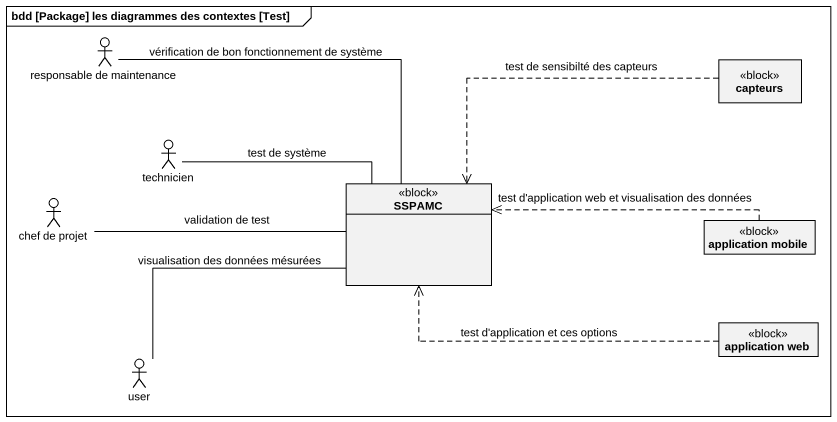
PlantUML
@startuml
mainframe bdd [Package] les diagrammes des contextes [Test]
allowmixing
hide circle
hide empty members
actor "responsable de maintenance" as responsable_de_maintenance
class capteurs <<block>>
actor technicien
actor "chef de projet" as chef_de_projet
class SSPAMC <<block>>
class "application mobile" as application_mobile <<block>>
class "application web" as application_web <<block>>
actor user
responsable_de_maintenance -right- SSPAMC : vérification de bon fonctionnement de système
capteurs .left.> SSPAMC : test de sensibilté des capteurs
technicien -right- SSPAMC : test de système
chef_de_projet -right- SSPAMC : validation de test
application_mobile .left.> SSPAMC : test d'application web et visualisation des données
application_web .left.> SSPAMC : test d'application et ces options
user -right- SSPAMC : visualisation des données mésurées
@enduml
